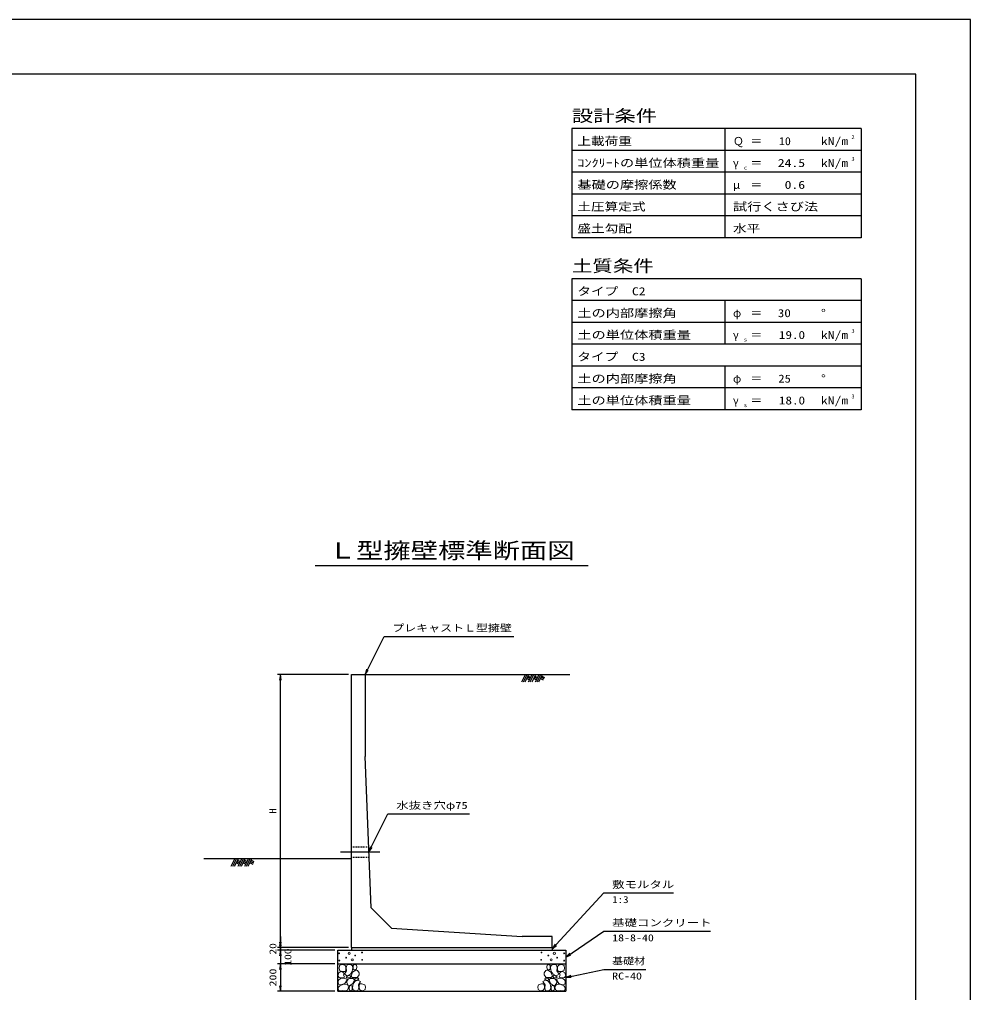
# Model space of a CAD drawing. Units: millimetres at full size. Extents: x 0 to 16820, y 0 to 11880.
# Drawn here: x 9854 to 16820, y 4750 to 11880 of the extents above; entities that cross this region are included whole.
import ezdxf
from ezdxf.enums import TextEntityAlignment as Align

# ---------------------------------------------------------------- set-up
doc = ezdxf.new("R2010")
doc.units = ezdxf.units.MM
doc.linetypes.add('CHAIN', pattern=[18.5, 12, -1.5, 3.5, -1.5])
doc.linetypes.add('DASHED_SPACED', pattern=[12, 6, -6])
for name, color, linetype, lineweight in [('D-BMK', 2, 'CHAIN', 25), ('D-DCR-HCHn', 4, 'Continuous', 9), ('D-STR-DIM', 7, 'Continuous', 25), ('D-STR-STRn', 1, 'Continuous', 25), ('D-STR-TXT', 7, 'Continuous', 25), ('D-TTL', 2, 'Continuous', 25), ('D-TTL-FRAM', 2, 'Continuous', 25), ('D-TTL-LINE', 7, 'Continuous', 25), ('D-TTL-TXT', 7, 'Continuous', 25)]:
    doc.layers.add(name, color=color, linetype=linetype, lineweight=lineweight)
doc.styles.add('ＭＳ ゴシック', font='')
doc.styles.get('ＭＳ ゴシック').set_extended_font_data('MS Gothic')

# ---------------------------------------------------------------- blocks, each defined once
blk = doc.blocks.new('open_arrow')
at = {"color": 0, "linetype": 'Continuous', "lineweight": -2}
blk.add_lwpolyline([(7.5, 1.25), (0, 0), (7.5, -1.25)], dxfattribs=at)

msp = doc.modelspace()

# ---------------------------------------------------------------- linework, layer by layer
at = {"layer": 'D-BMK'}
msp.add_line((12205, 5780), (12493, 5780), dxfattribs=at)
at = {"layer": 'D-DCR-HCHn'}
for points in [[(12236.198, 4951.594), (12215.395, 4956.217), (12196.904, 4946.971), (12194.592, 4926.168), (12199.215, 4909.988), (12222.33, 4903.053), (12238.51, 4903.053), (12245.444, 4914.611), (12245.444, 4940.037)], [(12254.69, 4953.906), (12247.756, 4933.102), (12250.067, 4909.988), (12233.887, 4884.562), (12254.69, 4873.005), (12277.805, 4884.562), (12291.673, 4903.053), (12296.296, 4933.102), (12291.673, 4949.283), (12277.805, 4956.217)], [(12298.608, 4949.283), (12298.608, 4921.545), (12310.165, 4914.611), (12321.722, 4921.545), (12324.034, 4937.725), (12321.722, 4951.594), (12305.542, 4956.217)], [(13741.392, 4949.283), (13741.392, 4921.545), (13729.835, 4914.611), (13718.278, 4921.545), (13715.966, 4937.725), (13718.278, 4951.594), (13734.458, 4956.217)], [(13785.31, 4953.906), (13792.244, 4933.102), (13789.933, 4909.988), (13806.113, 4884.562), (13785.31, 4873.005), (13762.195, 4884.562), (13748.327, 4903.053), (13743.704, 4933.102), (13748.327, 4949.283), (13762.195, 4956.217)], [(13803.802, 4951.594), (13824.605, 4956.217), (13843.096, 4946.971), (13845.408, 4926.168), (13840.785, 4909.988), (13817.67, 4903.053), (13801.49, 4903.053), (13794.556, 4914.611), (13794.556, 4940.037)], [(12192.281, 4893.808), (12185.346, 4873.005), (12194.592, 4859.136), (12217.707, 4856.824), (12233.488, 4863.599), (12226.952, 4879.939), (12231.575, 4889.185), (12222.33, 4898.431), (12208.461, 4903.053)], [(12236.155, 4817.009), (12253.277, 4842.692), (12251.137, 4849.112), (12227.594, 4855.533), (12206.192, 4853.393), (12191.21, 4840.551), (12189.07, 4825.57), (12191.21, 4810.588), (12208.332, 4806.308)], [(12259.313, 4873.005), (12247.756, 4863.759), (12252.379, 4856.824), (12268.559, 4856.824), (12275.493, 4859.136), (12280.116, 4868.382), (12273.182, 4875.316)], [(12296.082, 4817.009), (12306.783, 4842.692), (12298.222, 4853.393), (12272.539, 4853.393), (12261.838, 4849.112), (12251.137, 4834.131), (12251.137, 4821.289), (12261.838, 4804.167), (12274.679, 4802.027)], [(12293.985, 4898.431), (12282.427, 4870.693), (12291.673, 4859.136), (12319.411, 4859.136), (12330.968, 4863.759), (12342.525, 4879.939), (12342.525, 4893.808), (12330.968, 4912.299), (12317.099, 4914.611)], [(12328.185, 4840.551), (12338.886, 4849.112), (12334.606, 4855.533), (12319.624, 4855.533), (12313.204, 4853.393), (12308.923, 4844.832), (12315.344, 4838.411)], [(13746.015, 4898.431), (13757.573, 4870.693), (13748.327, 4859.136), (13720.589, 4859.136), (13709.032, 4863.759), (13697.475, 4879.939), (13697.475, 4893.808), (13709.032, 4912.299), (13722.901, 4914.611)], [(13711.815, 4840.551), (13701.114, 4849.112), (13705.394, 4855.533), (13720.376, 4855.533), (13726.796, 4853.393), (13731.077, 4844.832), (13724.656, 4838.411)], [(13743.918, 4817.009), (13733.217, 4842.692), (13741.778, 4853.393), (13767.461, 4853.393), (13778.162, 4849.112), (13788.863, 4834.131), (13788.863, 4821.289), (13778.162, 4804.167), (13765.321, 4802.027)], [(13780.687, 4873.005), (13792.244, 4863.759), (13787.621, 4856.824), (13771.441, 4856.824), (13764.507, 4859.136), (13759.884, 4868.382), (13766.818, 4875.316)], [(13803.845, 4817.009), (13786.723, 4842.692), (13788.863, 4849.112), (13812.406, 4855.533), (13833.808, 4853.393), (13848.79, 4840.551), (13850.93, 4825.57), (13848.79, 4810.588), (13831.668, 4806.308)], [(13847.719, 4893.808), (13854.654, 4873.005), (13845.408, 4859.136), (13822.293, 4856.824), (13806.512, 4863.599), (13813.048, 4879.939), (13808.425, 4889.185), (13817.67, 4898.431), (13831.539, 4903.053)], [(12244.716, 4763.503), (12259.698, 4769.924), (12263.978, 4791.326), (12255.417, 4806.308), (12240.435, 4810.588), (12221.173, 4808.448), (12199.771, 4799.887), (12189.07, 4787.045), (12189.07, 4772.064), (12195.49, 4763.503), (12221.173, 4765.643)], [(12291.801, 4769.924), (12291.801, 4795.606), (12281.1, 4802.027), (12270.399, 4795.606), (12268.259, 4780.625), (12270.399, 4767.783), (12285.381, 4763.503)], [(12332.466, 4765.643), (12338.886, 4784.905), (12336.746, 4806.308), (12351.728, 4829.85), (12332.466, 4840.551), (12311.063, 4829.85), (12298.222, 4812.728), (12293.941, 4784.905), (12298.222, 4769.924), (12311.063, 4763.503)], [(12349.588, 4767.783), (12368.85, 4763.503), (12385.972, 4772.064), (12388.112, 4791.326), (12383.831, 4806.308), (12362.429, 4812.728), (12347.447, 4812.728), (12341.027, 4802.027), (12341.027, 4778.484)], [(13690.412, 4767.783), (13671.15, 4763.503), (13654.028, 4772.064), (13651.888, 4791.326), (13656.169, 4806.308), (13677.571, 4812.728), (13692.553, 4812.728), (13698.973, 4802.027), (13698.973, 4778.484)], [(13707.534, 4765.643), (13701.114, 4784.905), (13703.254, 4806.308), (13688.272, 4829.85), (13707.534, 4840.551), (13728.937, 4829.85), (13741.778, 4812.728), (13746.059, 4784.905), (13741.778, 4769.924), (13728.937, 4763.503)], [(13748.199, 4769.924), (13748.199, 4795.606), (13758.9, 4802.027), (13769.601, 4795.606), (13771.741, 4780.625), (13769.601, 4767.783), (13754.619, 4763.503)], [(13795.284, 4763.503), (13780.302, 4769.924), (13776.022, 4791.326), (13784.583, 4806.308), (13799.565, 4810.588), (13818.827, 4808.448), (13840.229, 4799.887), (13850.93, 4787.045), (13850.93, 4772.064), (13844.51, 4763.503), (13818.827, 4765.643)]]:
    msp.add_lwpolyline(points, close=True, dxfattribs=at)
for centre, radius in [((12195.727, 5037.43), 3), ((12247.292, 5005.761), 3), ((12268.336, 5037.43), 7.5), ((12291.664, 4989.97), 7.5), ((12312.708, 5021.639), 3), ((12363.131, 5043.481), 3), ((12364.273, 4989.97), 3), ((13675.727, 4989.97), 3), ((13676.869, 5043.481), 3), ((13727.292, 5021.639), 3), ((13748.336, 4989.97), 7.5), ((13771.664, 5037.43), 7.5), ((13792.708, 5005.761), 3), ((13844.273, 5037.43), 3), ((12196.869, 4983.919), 3), ((13843.131, 4983.919), 3)]:
    msp.add_circle(centre, radius, dxfattribs=at)
at = {"layer": 'D-STR-DIM'}
for p, q in [((12265, 7080), (11745, 7080)), ((11765, 5080), (11765, 7080)), ((11765, 5160), (11765, 4980)), ((11765, 5140), (11765, 4880)), ((12265, 5080), (11745, 5080)), ((12265, 5080), (11745, 5080)), ((12165, 5060), (11745, 5060)), ((12165, 5060), (11745, 5060)), ((12165, 4960), (11745, 4960)), ((12165, 4960), (11745, 4960)), ((11765, 4960), (11765, 4760)), ((12165, 4760), (11745, 4760))]:
    msp.add_line(p, q, dxfattribs=at)
at = {"layer": 'D-STR-STRn'}
for p, q in [((12285, 5080), (12285, 7080)), ((12285, 7080), (12385, 7080)), ((12385, 7080), (12385, 6480)), ((12385, 7080), (13885, 7080)), ((13533.028, 7026.056), (13560, 7080)), ((13545.528, 7026.056), (13572.5, 7080)), ((13558.028, 7026.056), (13585, 7080)), ((13575, 7060), (13595, 7050)), ((13579.472, 7068.944), (13599.472, 7058.944)), ((13583.028, 7026.056), (13610, 7080)), ((13595.528, 7026.056), (13622.5, 7080)), ((13608.028, 7026.056), (13635, 7080)), ((13625, 7060), (13645, 7050)), ((13629.472, 7068.944), (13649.472, 7058.944)), ((13633.028, 7026.056), (13660, 7080)), ((13645.528, 7026.056), (13672.5, 7080)), ((13658.028, 7026.056), (13685, 7080)), ((13675, 7060), (13695, 7050)), ((13679.472, 7068.944), (13699.472, 7058.944)), ((13570.528, 7051.056), (13590.528, 7041.056)), ((13620.528, 7051.056), (13640.528, 7041.056)), ((13670.528, 7051.056), (13690.528, 7041.056)), ((12429.367, 5370.813), (12385, 6480)), ((12285, 5730), (11205, 5730)), ((11405, 5676.056), (11431.972, 5730)), ((11417.5, 5676.056), (11444.472, 5730)), ((11430, 5676.056), (11456.972, 5730)), ((11446.972, 5710), (11466.972, 5700)), ((11451.444, 5718.944), (11471.444, 5708.944)), ((11455, 5676.056), (11481.972, 5730)), ((11467.5, 5676.056), (11494.472, 5730)), ((11480, 5676.056), (11506.972, 5730)), ((11496.972, 5710), (11516.972, 5700)), ((11501.444, 5718.944), (11521.444, 5708.944)), ((11505, 5676.056), (11531.972, 5730)), ((11517.5, 5676.056), (11544.472, 5730)), ((11530, 5676.056), (11556.972, 5730)), ((11546.972, 5710), (11566.972, 5700)), ((11551.444, 5718.944), (11571.444, 5708.944)), ((11442.5, 5701.056), (11462.5, 5691.056)), ((11492.5, 5701.056), (11512.5, 5691.056)), ((11542.5, 5701.056), (11562.5, 5691.056)), ((12579.367, 5220.813), (12429.367, 5370.813)), ((12579.367, 5220.813), (13535, 5160)), ((13755, 5160), (13535, 5160)), ((13755, 5080), (13755, 5160)), ((12285, 5080), (13755, 5080)), ((12285, 5080), (12285, 5060)), ((13755, 5080), (13755, 5060)), ((12185, 4760), (12185, 5060)), ((12185, 5060), (13855, 5060)), ((13855, 5060), (13855, 4760)), ((12185, 4960), (13855, 4960)), ((12185, 4760), (13855, 4760))]:
    msp.add_line(p, q, dxfattribs=at)
at = {"layer": 'D-STR-STRn', "linetype": 'DASHED_SPACED'}
for p, q in [((12285, 5817.5), (12411.5, 5817.5)), ((12285, 5742.5), (12414.5, 5742.5))]:
    msp.add_line(p, q, dxfattribs=at)
at = {"layer": 'D-STR-TXT'}
for points in [[(12385, 7080), (12525, 7360), (12565, 7360), (13474.036, 7360)], [(12413, 5780), (12553, 6060), (12593, 6060), (13149.193, 6060)], [(13755, 5070), (14135, 5480), (14175, 5480), (14645.558, 5480)], [(13855, 5010), (14135, 5200), (14175, 5200), (14915.609, 5200)], [(13855, 4860), (14135, 4920), (14175, 4920), (14440.888, 4920)]]:
    msp.add_lwpolyline(points, dxfattribs=at)
at = {"layer": 'D-TTL'}
for points in [[(0, 0), (16820, 0), (16820, 11880), (0, 11880)], [(400, 400), (16420, 400), (16420, 11480), (400, 11480)]]:
    msp.add_lwpolyline(points, close=True, dxfattribs=at)
at = {"layer": 'D-TTL-FRAM'}
for p, q in [((16020, 11080), (13900, 11080)), ((13900, 11080), (13900, 10280)), ((16020, 11080), (16020, 10280)), ((16020, 10280), (13900, 10280)), ((16020, 9980), (13900, 9980)), ((13900, 9980), (13900, 9020)), ((16020, 9980), (16020, 9020)), ((16020, 9020), (13900, 9020))]:
    msp.add_line(p, q, dxfattribs=at)
at = {"layer": 'D-TTL-LINE'}
for p, q in [((15020, 11080), (15020, 10280)), ((16020, 10920), (13900, 10920)), ((16020, 10760), (13900, 10760)), ((16020, 10600), (13900, 10600)), ((16020, 10440), (13900, 10440)), ((16020, 9820), (13900, 9820)), ((15020, 9820), (15020, 9500)), ((16020, 9660), (13900, 9660)), ((16020, 9500), (13900, 9500)), ((16020, 9340), (13900, 9340)), ((15020, 9340), (15020, 9020)), ((16020, 9180), (13900, 9180))]:
    msp.add_line(p, q, dxfattribs=at)
at = {"layer": 'D-TTL-TXT'}
msp.add_line((12020, 7880), (14020, 7880), dxfattribs=at)

# ---------------------------------------------------------------- block references
at = {"layer": 'D-STR-DIM', "xscale": 5.33, "yscale": 5.33}
for p, rotation in [((11765, 7080), 270), ((11765, 5080), 90), ((11765, 5080), 90), ((11765, 5060), 90), ((11765, 5060), 270), ((11765, 4960), 270), ((11765, 4960), 270), ((11765, 4760), 90)]:
    msp.add_blockref('open_arrow', p, dxfattribs=dict(at, rotation=rotation))
at = {"layer": 'D-STR-TXT', "xscale": 5.33, "yscale": 5.33}
for p, rotation in [((12385, 7080), 63.4), ((12413, 5780), 63.4), ((13755, 5070), 47.2), ((13855, 5010), 34.2), ((13855, 4860), 12.1)]:
    msp.add_blockref('open_arrow', p, dxfattribs=dict(at, rotation=rotation))

# ---------------------------------------------------------------- texts
at = {"layer": 'D-STR-DIM', "style": 'ＭＳ ゴシック'}
for s, width, p in [('H', 1.05, (11710, 6080)), ('20', 1.2, (11710, 5070)), ('100', 1.2, (11820, 5010)), ('200', 1.25, (11710, 4860))]:
    msp.add_text(s, height=51.32, rotation=90, dxfattribs=dict(at, width=width)).set_placement(p, align=Align.MIDDLE_CENTER)
at = {"layer": 'D-STR-TXT', "style": 'ＭＳ ゴシック'}
for s, width, p in [('プレキャストＬ型擁壁', 1.25, (12585, 7380)), ('水抜き穴φ75', 1.3, (12613, 6080)), ('敷モルタル', 1.3, (14195, 5500)), ('1:3', 1.15, (14195, 5390)), ('基礎コンクリート', 1.3, (14195, 5220)), ('18-8-40', 1.25, (14195, 5110)), ('基礎材', 1.15, (14195, 4940)), ('RC-40', 1.25, (14195, 4830))]:
    msp.add_text(s, height=51.32, dxfattribs=dict(at, width=width)).set_placement(p, align=Align.BOTTOM_LEFT)
at = {"layer": 'D-TTL-TXT', "style": 'ＭＳ ゴシック'}
for s, height, width, p in [('設計条件', 87.98, 1.3, (13900, 11104)), ('上載荷重', 58.65, 1.25, (13940, 10941.333)), ('＝', 58.65, 1.1, (15208, 10941.333)), ('kN/m', 58.65, 1.25, (15724, 10941.333)), ('2', 29.33, 1.15, (15948, 10994.667)), ('ｺﾝｸﾘｰﾄの単位体積重量', 58.65, 1.3, (13940, 10781.333)), ('γ', 58.65, 0.95, (15080, 10781.333)), ('＝', 58.65, 1.1, (15208, 10781.333)), ('kN/m', 58.65, 1.25, (15724, 10781.333)), ('3', 29.33, 1.15, (15948, 10834.667)), ('c', 29.33, 1.2, (15160, 10770.667)), ('基礎の摩擦係数', 58.65, 1.3, (13940, 10621.333)), ('μ', 58.65, 1.05, (15080, 10621.333)), ('＝', 58.65, 1.1, (15208, 10621.333)), ('土圧算定式', 58.65, 1.25, (13940, 10461.333)), ('試行くさび法', 58.65, 1.3, (15080, 10461.333)), ('盛土勾配', 58.65, 1.25, (13940, 10301.333)), ('水平', 58.65, 1.25, (15080, 10301.333)), ('土質条件', 87.98, 1.25, (13900, 10004)), ('タイプ\u3000C2', 58.65, 1.25, (13940, 9841.333)), ('土の内部摩擦角', 58.65, 1.3, (13940, 9681.333)), ('＝', 58.65, 1.1, (15208, 9681.333)), ('°', 58.65, 1.25, (15724, 9681.333)), ('土の単位体積重量', 58.65, 1.3, (13940, 9521.333)), ('γ', 58.65, 0.95, (15080, 9521.333)), ('＝', 58.65, 1.1, (15208, 9521.333)), ('kN/m', 58.65, 1.25, (15724, 9521.333)), ('3', 29.33, 1.15, (15948, 9574.667)), ('s', 29.33, 1.15, (15160, 9510.667)), ('タイプ\u3000C3', 58.65, 1.25, (13940, 9361.333)), ('土の内部摩擦角', 58.65, 1.3, (13940, 9201.333)), ('°', 58.65, 1.25, (15724, 9201.333)), ('＝', 58.65, 1.1, (15208, 9201.333)), ('3', 29.33, 1.15, (15948, 9094.667)), ('土の単位体積重量', 58.65, 1.3, (13940, 9041.333)), ('γ', 58.65, 0.95, (15080, 9041.333)), ('s', 29.33, 1.15, (15160, 9030.667)), ('＝', 58.65, 1.1, (15208, 9041.333)), ('kN/m', 58.65, 1.25, (15724, 9041.333))]:
    msp.add_text(s, height=height, dxfattribs=dict(at, width=width)).set_placement(p, align=Align.BOTTOM_LEFT)
for s, p in [('Ｑ', (15080, 10941.333)), ('φ', (15080, 9681.333)), ('φ', (15080, 9201.333))]:
    msp.add_text(s, height=58.65, dxfattribs=at).set_placement(p, align=Align.BOTTOM_LEFT)
for s, width, p in [('10', 1.1, (15504, 10941.333)), ('24.5', 1.25, (15608, 10781.333)), ('0.6', 1.25, (15608, 10621.333)), ('30', 1.2, (15504, 9681.333)), ('19.0', 1.2, (15608, 9521.333)), ('25', 1.15, (15504, 9201.333)), ('18.0', 1.2, (15608, 9041.333))]:
    msp.add_text(s, height=58.65, dxfattribs=dict(at, width=width)).set_placement(p, align=Align.BOTTOM_RIGHT)
at = {"layer": 'D-TTL-TXT', "style": 'ＭＳ ゴシック', "width": 1.25}
msp.add_text('Ｌ型擁壁標準断面図', height=117.3, dxfattribs=at).set_placement((13020, 7895), align=Align.BOTTOM_CENTER)

doc.saveas('drawing.dxf')
